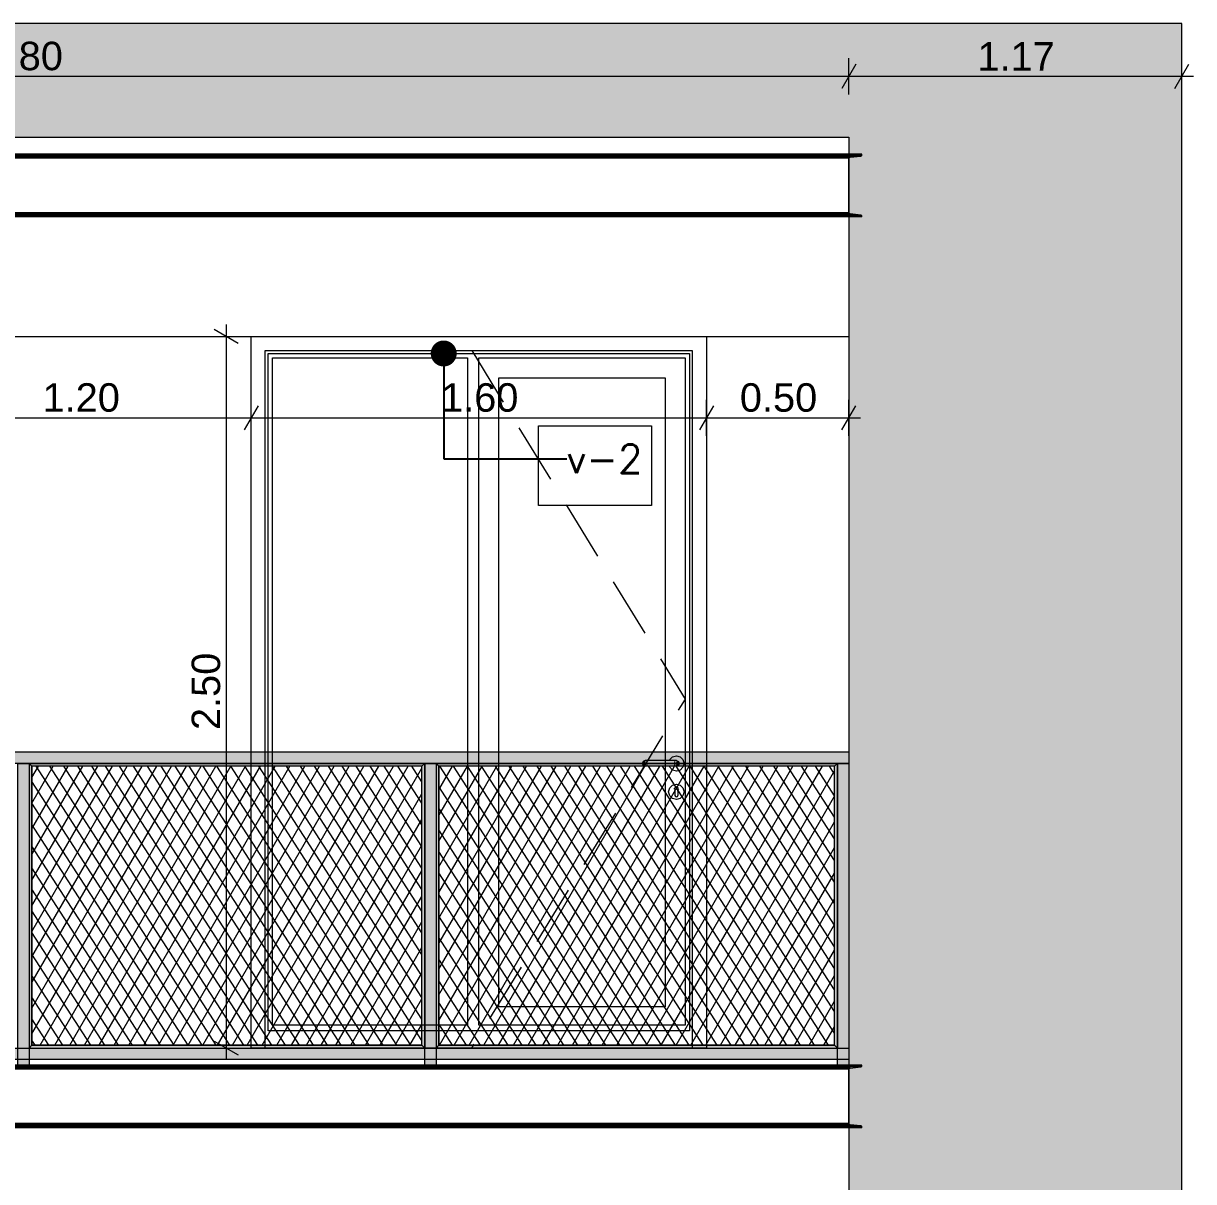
# Model space of a CAD drawing. Header units: millimetres. Extents: x 475616349 to 476941521, y 4620115302 to 4621446928.
# Drawn here: x 476685562 to 476689673, y 4620528751 to 4620532820 of the extents above; entities that cross this region are included whole.
import ezdxf

# ---------------------------------------------------------------- set-up
doc = ezdxf.new("R2010")
doc.units = ezdxf.units.MM
doc.header["$MEASUREMENT"] = 0
doc.linetypes.add('Hidden Line', pattern=[317.5, 211.666667, -105.833333])
for name, color, linetype, lineweight in [('2D Drafting - General_Pen_No__30_Pen_No__9_Pen_No__9_Pen_No__253', 252, 'Continuous', 0), ('2D Drafting - General_Pen_No__30_Pen_No__9_Pen_No__9_Pen_No__7', 7, 'Continuous', 0), ('2D Drafting - General_Pen_No__7_Pen_No__7', 7, 'Continuous', 0), ('New_2D Drafting - General_Pen_No__2_Pen_No__250', 7, 'Continuous', 0), ('New_2D Drafting - General_Pen_No__30_Pen_No__9_Pen_No__9_Pen_No__255', 255, 'Continuous', 0), ('New_2D Drafting - General_Pen_No__30_Pen_No__9_Pen_No__9_Pen_No__7', 7, 'Continuous', 0), ('New_2D Drafting - General_Pen_No__4', 7, 'Continuous', 0), ('New_2D Drafting - General_Pen_No__7', 7, 'Continuous', 0), ('New_Structural - Bearing_Pen_No__250', 7, 'Continuous', 0), ('New_zoma_Pen_No__4', 7, 'Continuous', 0), ('New_zoma_Pen_No__7', 7, 'Continuous', 0), ('Structural - Bearing_Pen_No__250', 7, 'Continuous', 0)]:
    doc.layers.add(name, color=color, linetype=linetype, lineweight=lineweight)
doc.layers.add('New_zoma', color=7, linetype='Continuous')
doc.styles.add('GENERATED_STYLE_1', font='arial.ttf')
doc.dimstyles.new('GENERATED_STYLE__18', dxfattribs={"dimtxt": 100, "dimasz": 64.421331, "dimexe": 0.18, "dimexo": 3, "dimgap": 0.09, "dimtad": 1, "dimtih": 1, "dimtoh": 1, "dimlfac": 0.001, "dimzin": 0, "dimdsep": 46, "dimtxsty": 'GENERATED_STYLE_1', "dimblk": 'ARROWHEAD_2', "dimblk1": 'ARROWHEAD_2', "dimblk2": 'ARROWHEAD_2', "dimcen": 0.09, "dimclrd": 7, "dimclre": 7, "dimclrt": 7, "dimadec": 0, "dimazin": 0, "dimtfac": 1, "dimtdec": 4, "dimtmove": 0, "dimatfit": 3, "dimfxl": 1, "dimtolj": 1, "dimtzin": 0, "dimarcsym": 0})
doc.dimstyles.new('GENERATED_STYLE__19', dxfattribs={"dimtxt": 100, "dimasz": 64.421331, "dimexe": 0.18, "dimexo": 3, "dimgap": 0.09, "dimtad": 1, "dimlfac": 0.001, "dimzin": 0, "dimdsep": 46, "dimtxsty": 'GENERATED_STYLE_1', "dimblk": 'ARROWHEAD_2', "dimblk1": 'ARROWHEAD_2', "dimblk2": 'ARROWHEAD_2', "dimcen": 0.09, "dimclrd": 7, "dimclre": 7, "dimclrt": 7, "dimadec": 0, "dimazin": 0, "dimtfac": 1, "dimtdec": 4, "dimtmove": 0, "dimatfit": 3, "dimfxl": 1, "dimtolj": 1, "dimtzin": 0, "dimarcsym": 0})
doc.dimstyles.new('GENERATED_STYLE__48', dxfattribs={"dimtxt": 0.18, "dimasz": 182.4, "dimexe": 0.18, "dimexo": 0.0625, "dimgap": 0.09, "dimtad": 0, "dimtih": 1, "dimtoh": 1, "dimdec": 4, "dimzin": 0, "dimdsep": 46, "dimcen": 0.09, "dimadec": 0, "dimazin": 0, "dimtfac": 1, "dimtdec": 4, "dimtmove": 0, "dimatfit": 3, "dimldrblk": 'ARROWHEAD_11', "dimfxl": 1, "dimtolj": 1, "dimtzin": 0, "dimarcsym": 0})
pattern_1 = [(60, (476577134.07, 4620325125.74), (-38.971143, 22.5), []), (122.833095, (476577134.07, 4620325125.74), (36.80608, 18.75), [])]

# ---------------------------------------------------------------- blocks, each defined once
blk = doc.blocks.new('*D835', base_point=(476577134.1, 4620325125.7))
at = {"layer": 'New_zoma_Pen_No__4', "color": 7, "linetype": 'Continuous', "lineweight": 0, "transparency": 16777216}
for p, q in [((476685162.1, 4620531370.8), (476685162.1, 4620531498)), ((476686362.4, 4620531370.8), (476686362.4, 4620531498)), ((476685186.5, 4620531476.8), (476685137.6, 4620531392)), ((476686386.9, 4620531476.8), (476686338, 4620531392)), ((476685162.1, 4620531434.4), (476686362.4, 4620531434.4))]:
    blk.add_line(p, q, dxfattribs=at)
at = {"layer": 'New_zoma_Pen_No__7', "color": 7, "lineweight": 0, "transparency": 16777216, "insert": (476685629.2, 4620531454.4), "char_height": 100, "attachment_point": 7, "style": 'GENERATED_STYLE_1'}
blk.add_mtext('\\A1;{\\pql;\\fArial|b0|i0|c0|p34;1.20}', dxfattribs=at)
blk = doc.blocks.new('ARROWHEAD_2')
at = {"color": 0, "linetype": 'Continuous', "lineweight": 0}
for p, q in [((-0.378, -0.655), (0.378, 0.655)), ((0, 0), (-1, 0))]:
    blk.add_line(p, q, dxfattribs=at)
blk = doc.blocks.new('*D836', base_point=(476577134.1, 4620325125.7))
at = {"layer": 'New_zoma_Pen_No__4', "color": 7, "linetype": 'Continuous', "lineweight": 0, "transparency": 16777216}
for p, q in [((476686362.4, 4620531370.8), (476686362.4, 4620531498)), ((476687962.4, 4620531370.8), (476687962.4, 4620531498)), ((476686386.9, 4620531476.8), (476686338, 4620531392)), ((476687986.9, 4620531476.8), (476687938, 4620531392)), ((476686362.4, 4620531434.4), (476687962.4, 4620531434.4))]:
    blk.add_line(p, q, dxfattribs=at)
at = {"layer": 'New_zoma_Pen_No__7', "color": 7, "lineweight": 0, "transparency": 16777216, "insert": (476687029.4, 4620531454.4), "char_height": 100, "attachment_point": 7, "style": 'GENERATED_STYLE_1'}
blk.add_mtext('\\A1;{\\pql;\\fArial|b0|i0|c0|p34;1.60}', dxfattribs=at)
blk = doc.blocks.new('*D837', base_point=(476577134.1, 4620325125.7))
at = {"layer": 'New_zoma_Pen_No__4', "color": 7, "linetype": 'Continuous', "lineweight": 0, "transparency": 16777216}
for p, q in [((476687962.4, 4620531370.8), (476687962.4, 4620531498)), ((476688462, 4620531370.8), (476688462, 4620531498)), ((476687986.9, 4620531476.8), (476687938, 4620531392)), ((476688437.5, 4620531392), (476688486.5, 4620531476.8)), ((476687962.4, 4620531434.4), (476688462, 4620531434.4)), ((476688462, 4620531434.4), (476688503.5, 4620531434.4))]:
    blk.add_line(p, q, dxfattribs=at)
at = {"layer": 'New_zoma_Pen_No__7', "color": 7, "lineweight": 0, "transparency": 16777216, "insert": (476688079.2, 4620531454.4), "char_height": 100, "attachment_point": 7, "style": 'GENERATED_STYLE_1'}
blk.add_mtext('\\A1;{\\pql;\\fArial|b0|i0|c0|p34;0.50}', dxfattribs=at)
blk = doc.blocks.new('*D850', base_point=(476577134.1, 4620325125.7))
at = {"layer": 'New_zoma_Pen_No__4', "color": 7, "linetype": 'Continuous', "lineweight": 0, "transparency": 16777216}
for p, q in [((476686317, 4620531695.9), (476686232.2, 4620531744.8)), ((476686274.6, 4620531761.8), (476686274.6, 4620531720.4)), ((476686211.1, 4620531720.4), (476686338.2, 4620531720.4)), ((476686274.6, 4620531720.4), (476686274.6, 4620529220.4)), ((476686232.2, 4620529244.8), (476686317, 4620529195.9)), ((476686211, 4620529220.4), (476686338.2, 4620529220.4)), ((476686274.6, 4620529220.4), (476686274.6, 4620529178.9))]:
    blk.add_line(p, q, dxfattribs=at)
at = {"layer": 'New_zoma_Pen_No__7', "color": 7, "lineweight": 0, "transparency": 16777216, "insert": (476686254.6, 4620530337.3), "char_height": 100, "attachment_point": 7, "rotation": 89.9998, "style": 'GENERATED_STYLE_1'}
blk.add_mtext('\\A1;{\\pql;\\fArial|b0|i0|c0|p34;2.50}', dxfattribs=at)
blk = doc.blocks.new('*D859', base_point=(476577134.1, 4620325125.7))
at = {"layer": 'New_zoma_Pen_No__4', "color": 7, "linetype": 'Continuous', "lineweight": 0, "transparency": 16777216}
for p, q in [((476682662, 4620532570.5), (476682662, 4620532697.7)), ((476688462, 4620532570.5), (476688462, 4620532697.7)), ((476682686.5, 4620532676.5), (476682637.5, 4620532591.7)), ((476688486.5, 4620532676.5), (476688437.5, 4620532591.7)), ((476682662, 4620532634.1), (476688462, 4620532634.1))]:
    blk.add_line(p, q, dxfattribs=at)
at = {"layer": 'New_zoma_Pen_No__7', "color": 7, "lineweight": 0, "transparency": 16777216, "insert": (476685429, 4620532654.1), "char_height": 100, "attachment_point": 7, "style": 'GENERATED_STYLE_1'}
blk.add_mtext('\\A1;{\\pql;\\fArial|b0|i0|c0|p34;5.80}', dxfattribs=at)
blk = doc.blocks.new('*D860', base_point=(476577134.1, 4620325125.7))
at = {"layer": 'New_zoma_Pen_No__4', "color": 7, "linetype": 'Continuous', "lineweight": 0, "transparency": 16777216}
for p, q in [((476688462, 4620532570.5), (476688462, 4620532697.7)), ((476689632, 4620532570.5), (476689632, 4620532697.7)), ((476688486.5, 4620532676.5), (476688437.5, 4620532591.7)), ((476689607.6, 4620532591.7), (476689656.5, 4620532676.5)), ((476688462, 4620532634.1), (476689632, 4620532634.1)), ((476689632, 4620532634.1), (476689673.5, 4620532634.1))]:
    blk.add_line(p, q, dxfattribs=at)
at = {"layer": 'New_zoma_Pen_No__7', "color": 7, "lineweight": 0, "transparency": 16777216, "insert": (476688914, 4620532654.1), "char_height": 100, "attachment_point": 7, "style": 'GENERATED_STYLE_1'}
blk.add_mtext('\\A1;{\\pql;\\fArial|b0|i0|c0|p34;1.17}', dxfattribs=at)
blk = doc.blocks.new('ARROWHEAD_11')
at = {"color": 0, "linetype": 'Continuous', "lineweight": 0}
blk.add_line((0, 0), (-1, 0), dxfattribs=at)
at = {"color": 0, "linetype": 'Continuous', "lineweight": 0, "const_width": 0.25, "flags": 128}
blk.add_lwpolyline([(-0.125, 0, 1), (0.125, 0, 1)], format="xyb", close=True, dxfattribs=at)

msp = doc.modelspace()

# ---------------------------------------------------------------- hatches: boundary and pattern name
at = {"layer": '2D Drafting - General_Pen_No__30_Pen_No__9_Pen_No__9_Pen_No__253', "linetype": 'Continuous', "lineweight": 0}
h = msp.add_hatch(dxfattribs=at)
h.set_pattern_fill('BRICK___RUNNING_BOND', color=252, style=0, pattern_type=2)
h.set_pattern_definition([(0, (476692910.175, 4620522353.93), (0, 66.64), []), (90, (476692910.17, 4620522353.93), (-244.8, 0), [66.64, -66.64]), (90, (476693032.57, 4620522420.57), (-244.8, 0), [66.64, -66.64])])
h.paths.add_polyline_path([(476668932.159, 4620517320.329), (476672162.12, 4620517320.329), (476672162.12, 4620522126.83), (476671562.315, 4620522126.83), (476671562.315, 4620532420.374), (476675362.171, 4620532420.374), (476675362.171, 4620519520.275), (476678173.798, 4620519520.275), (476678173.798, 4620519520.362), (476679062.487, 4620519520.362), (476680662.487, 4620519520.362), (476682662.007, 4620519520.362), (476682662.007, 4620532420.362), (476688462.006, 4620532420.362), (476688462.006, 4620519520.362), (476689632.042, 4620519520.362), (476689632.042, 4620532819.955), (476688550.503, 4620532819.955), (476682661.97, 4620532819.955), (476668932.159, 4620532819.955)])
h.paths.add_polyline_path([(476669461.785, 4620525320.362), (476669461.785, 4620523720.362), (476671061.785, 4620523720.362), (476671061.785, 4620525320.362)], flags=0)
h.paths.add_polyline_path([(476669461.785, 4620526920.362), (476671061.785, 4620526920.362), (476671061.785, 4620528520.362), (476669461.785, 4620528520.362)], flags=0)
h.paths.add_polyline_path([(476669461.789, 4620531720.362), (476669461.789, 4620530120.362), (476671061.789, 4620530120.362), (476671061.789, 4620531720.362)], flags=0)
h.paths.add_polyline_path([(476671061.361, 4620518320.362), (476671061.361, 4620518920.362), (476669461.789, 4620518920.362), (476669461.789, 4620518320.362)], flags=0)
h.paths.add_polyline_path([(476669461.789, 4620520520.362), (476671061.789, 4620520520.362), (476671061.789, 4620522120.362), (476669461.789, 4620522120.362)], flags=0)
h.paths.add_polyline_path([(476676411.99, 4620528520.412), (476676411.99, 4620526020.412), (476678011.99, 4620526020.412), (476678011.99, 4620528520.412)], flags=0)
h.paths.add_polyline_path([(476678011.99, 4620522820.412), (476678011.99, 4620525320.412), (476676411.99, 4620525320.412), (476676411.99, 4620522820.412)], flags=0)
h.paths.add_polyline_path([(476676411.99, 4620529220.412), (476678011.99, 4620529220.412), (476678011.99, 4620531720.412), (476676411.99, 4620531720.412)], flags=0)
h.paths.add_polyline_path([(476680012.004, 4620531720.412), (476680012.004, 4620529220.412), (476681612.004, 4620529220.412), (476681612.004, 4620531720.412)], flags=0)
h.paths.add_polyline_path([(476680012.004, 4620528520.412), (476680012.004, 4620526020.412), (476681612.004, 4620526020.412), (476681612.004, 4620528520.412)], flags=0)
h.paths.add_polyline_path([(476680012.004, 4620522120.412), (476680012.004, 4620519620.412), (476680016.12, 4620519620.412), (476681612.004, 4620519620.412), (476681612.004, 4620522120.412)], flags=0)
h.paths.add_polyline_path([(476680012.004, 4620522820.412), (476681612.004, 4620522820.412), (476681612.004, 4620525320.412), (476680012.004, 4620525320.412)], flags=0)
at = {"layer": 'New_2D Drafting - General_Pen_No__30_Pen_No__9_Pen_No__9_Pen_No__255', "linetype": 'Continuous', "lineweight": 0}
for points in [[(476688462.006, 4620530260.365), (476688462.006, 4620530220.365), (476682662.007, 4620530220.365), (476682662.007, 4620530260.365)], [(476685582.006, 4620529160.337), (476685542.006, 4620529160.337), (476685542.006, 4620530220.365), (476685582.006, 4620530220.365)], [(476685592.006, 4620530210.365), (476685582.006, 4620530220.365), (476686972.006, 4620530220.365), (476686962.006, 4620530210.365)], [(476685582.006, 4620529220.337), (476685592.006, 4620529230.337), (476685592.006, 4620530210.365), (476685582.006, 4620530220.365)], [(476686972.006, 4620529220.364), (476686962.006, 4620529230.364), (476686962.006, 4620530210.391), (476686972.006, 4620530220.391)], [(476687012.006, 4620529160.337), (476686972.006, 4620529160.337), (476686972.006, 4620530220.365), (476687012.006, 4620530220.365)], [(476687012.006, 4620529220.337), (476687022.006, 4620529230.337), (476687022.006, 4620530210.365), (476687012.006, 4620530220.365)], [(476687022.006, 4620530210.365), (476687012.006, 4620530220.365), (476688422.006, 4620530220.365), (476688412.006, 4620530210.365)], [(476688422.006, 4620529220.337), (476688412.006, 4620529230.337), (476688412.006, 4620530210.365), (476688422.006, 4620530220.365)], [(476688462.006, 4620529160.371), (476688422.006, 4620529160.371), (476688422.006, 4620530220.365), (476688462.006, 4620530220.365)], [(476685592.006, 4620529230.337), (476685582.032, 4620529220.364), (476686972.033, 4620529220.364), (476686962.027, 4620529230.37)], [(476687022.006, 4620529230.364), (476687012.006, 4620529220.364), (476688421.98, 4620529220.364), (476688411.98, 4620529230.364)], [(476688462.006, 4620529220.364), (476688462.006, 4620529180.364), (476682662.007, 4620529180.364), (476682662.007, 4620529220.364)]]:
    msp.add_hatch(color=255, dxfattribs=at).paths.add_polyline_path(points)
at = {"layer": 'New_2D Drafting - General_Pen_No__7', "linetype": 'Continuous', "lineweight": 0}
h = msp.add_hatch(dxfattribs=at)
h.set_pattern_fill('BATT_INSULATION', style=0, pattern_type=2)
h.set_pattern_definition(pattern_1)
h.paths.add_polyline_path([(476686962.033, 4620530210.365), (476685592.006, 4620530210.365), (476685592.006, 4620529230.337), (476686962.033, 4620529230.337)])
h = msp.add_hatch(dxfattribs=at)
h.set_pattern_fill('BATT_INSULATION', style=0, pattern_type=2)
h.set_pattern_definition(pattern_1)
h.paths.add_polyline_path([(476688412.006, 4620530210.365), (476687022.006, 4620530210.365), (476687022.006, 4620529230.364), (476688412.006, 4620529230.364)])

# ---------------------------------------------------------------- linework, layer by layer
at = {"layer": '2D Drafting - General_Pen_No__30_Pen_No__9_Pen_No__9_Pen_No__7', "color": 7, "linetype": 'Continuous', "lineweight": 0, "flags": 128}
msp.add_lwpolyline([(476668932.159, 4620517320.329), (476672162.12, 4620517320.329), (476672162.12, 4620522126.83), (476671562.315, 4620522126.83), (476671562.315, 4620532420.374), (476675362.171, 4620532420.374), (476675362.171, 4620519520.275), (476678173.798, 4620519520.275), (476678173.798, 4620519520.362), (476679062.487, 4620519520.362), (476680662.487, 4620519520.362), (476682662.007, 4620519520.362), (476682662.007, 4620532420.362), (476688462.006, 4620532420.362), (476688462.006, 4620519520.362), (476689632.042, 4620519520.362), (476689632.042, 4620532819.955), (476688550.503, 4620532819.955), (476682661.97, 4620532819.955), (476668932.159, 4620532819.955)], close=True, dxfattribs=at)
at = {"layer": '2D Drafting - General_Pen_No__7_Pen_No__7', "color": 7, "linetype": 'Continuous', "lineweight": 0, "flags": 128}
for points in [[(476687957.888, 4620529220.374), (476686362.005, 4620529220.379), (476686362.013, 4620531720.379), (476687962.013, 4620531720.374)], [(476687962.013, 4620531720.374), (476687962.005, 4620529220.374), (476687957.888, 4620529220.374)]]:
    msp.add_lwpolyline(points, dxfattribs=at)
for points in [[(476686412.013, 4620531670.378), (476687912.013, 4620531670.373), (476687912.005, 4620529220.374), (476686412.005, 4620529220.381)], [(476686422.013, 4620531660.378), (476687902.013, 4620531660.373), (476687902.005, 4620529280.375), (476686422.005, 4620529280.381)], [(476686437.013, 4620531645.378), (476687122.013, 4620531645.376), (476687122.005, 4620529300.378), (476686437.005, 4620529300.381)], [(476687162.009, 4620531645.376), (476687887.013, 4620531645.373), (476687887.005, 4620529300.376), (476687162.005, 4620529300.378)], [(476687232.013, 4620531575.375), (476687817.013, 4620531575.373), (476687817.005, 4620529365.376), (476687232.005, 4620529365.378)]]:
    msp.add_lwpolyline(points, close=True, dxfattribs=at)
at = {"layer": '2D Drafting - General_Pen_No__7_Pen_No__7', "color": 7, "linetype": 'Hidden Line', "lineweight": 0, "flags": 128}
msp.add_lwpolyline([(476687137.013, 4620531670.376), (476687887.009, 4620530446.25), (476687137.781, 4620529221.661)], dxfattribs=at)
at = {"layer": 'New_2D Drafting - General_Pen_No__2_Pen_No__250', "color": 7, "linetype": 'Continuous', "lineweight": 0, "flags": 128}
msp.add_lwpolyline([(476687371.392, 4620531406.008), (476687768.392, 4620531406.008), (476687768.392, 4620531126.32), (476687371.392, 4620531126.32)], close=True, dxfattribs=at)
at = {"layer": 'New_2D Drafting - General_Pen_No__30_Pen_No__9_Pen_No__9_Pen_No__7', "color": 7, "linetype": 'Continuous', "lineweight": 0, "flags": 128}
for points in [[(476688462.006, 4620530260.365), (476688462.006, 4620530220.365), (476682662.007, 4620530220.365), (476682662.007, 4620530260.365)], [(476685582.006, 4620529160.337), (476685542.006, 4620529160.337), (476685542.006, 4620530220.365), (476685582.006, 4620530220.365)], [(476685592.006, 4620530210.365), (476685582.006, 4620530220.365), (476686972.006, 4620530220.365), (476686962.006, 4620530210.365)], [(476685582.006, 4620529220.337), (476685592.006, 4620529230.337), (476685592.006, 4620530210.365), (476685582.006, 4620530220.365)], [(476686972.006, 4620529220.364), (476686962.006, 4620529230.364), (476686962.006, 4620530210.391), (476686972.006, 4620530220.391)], [(476687012.006, 4620529160.337), (476686972.006, 4620529160.337), (476686972.006, 4620530220.365), (476687012.006, 4620530220.365)], [(476687012.006, 4620529220.337), (476687022.006, 4620529230.337), (476687022.006, 4620530210.365), (476687012.006, 4620530220.365)], [(476687022.006, 4620530210.365), (476687012.006, 4620530220.365), (476688422.006, 4620530220.365), (476688412.006, 4620530210.365)], [(476688422.006, 4620529220.337), (476688412.006, 4620529230.337), (476688412.006, 4620530210.365), (476688422.006, 4620530220.365)], [(476688462.006, 4620529160.371), (476688422.006, 4620529160.371), (476688422.006, 4620530220.365), (476688462.006, 4620530220.365)], [(476685592.006, 4620529230.337), (476685582.032, 4620529220.364), (476686972.033, 4620529220.364), (476686962.027, 4620529230.37)], [(476687022.006, 4620529230.364), (476687012.006, 4620529220.364), (476688421.98, 4620529220.364), (476688411.98, 4620529230.364)], [(476688462.006, 4620529220.364), (476688462.006, 4620529180.364), (476682662.007, 4620529180.364), (476682662.007, 4620529220.364)]]:
    msp.add_lwpolyline(points, close=True, dxfattribs=at)
at = {"layer": 'New_2D Drafting - General_Pen_No__4', "color": 7, "linetype": 'Continuous', "lineweight": 0, "flags": 128}
for points in [[(476686962.033, 4620530210.365), (476685592.006, 4620530210.365), (476685592.006, 4620529230.337), (476686962.033, 4620529230.337)], [(476688412.006, 4620530210.365), (476687022.006, 4620530210.365), (476687022.006, 4620529230.364), (476688412.006, 4620529230.364)]]:
    msp.add_lwpolyline(points, close=True, dxfattribs=at)
at = {"layer": 'New_Structural - Bearing_Pen_No__250', "color": 7, "linetype": 'Continuous', "lineweight": 0}
for p, q in [((476682662.007, 4620531720.361), (476688462.006, 4620531720.361)), ((476687739.047, 4620530227.446), (476687736.118, 4620530220.375)), ((476687736.118, 4620530220.375), (476687739.047, 4620530213.304)), ((476687740.599, 4620530227.446), (476687737.84, 4620530220.375)), ((476687737.84, 4620530220.375), (476687740.599, 4620530213.304)), ((476687746.118, 4620530230.375), (476687739.047, 4620530227.446)), ((476687745.413, 4620530227.446), (476687743.301, 4620530220.375)), ((476687743.301, 4620530220.375), (476687745.413, 4620530213.304)), ((476687747.259, 4620530230.375), (476687746.118, 4620530230.375)), ((476687750.511, 4620530230.375), (476687747.259, 4620530230.375)), ((476687755.377, 4620530230.375), (476687750.511, 4620530230.375)), ((476687752.618, 4620530227.446), (476687751.476, 4620530220.375)), ((476687751.476, 4620530220.375), (476687752.618, 4620530213.304)), ((476687761.118, 4620530230.375), (476687755.377, 4620530230.375)), ((476687841.118, 4620530230.374), (476687761.118, 4620530230.375)), ((476687831.797, 4620530230.374), (476687832.735, 4620530233.874)), ((476687832.735, 4620530233.874), (476687842.618, 4620530243.757)), ((476687846.858, 4620530230.374), (476687841.118, 4620530230.374)), ((476687842.618, 4620530243.757), (476687856.118, 4620530247.374)), ((476687851.724, 4620530230.374), (476687846.858, 4620530230.374)), ((476687849.617, 4620530227.445), (476687850.76, 4620530220.374)), ((476687850.76, 4620530220.374), (476687849.617, 4620530213.303)), ((476687854.976, 4620530230.374), (476687851.724, 4620530230.374)), ((476687856.118, 4620530230.374), (476687854.976, 4620530230.374)), ((476687856.118, 4620530247.374), (476687869.618, 4620530243.757)), ((476687856.118, 4620530230.374), (476687863.189, 4620530227.445)), ((476687856.822, 4620530227.445), (476687858.934, 4620530220.374)), ((476687858.934, 4620530220.374), (476687856.822, 4620530213.303)), ((476687861.637, 4620530227.445), (476687864.396, 4620530220.374)), ((476687864.396, 4620530220.374), (476687861.637, 4620530213.303)), ((476687863.189, 4620530227.445), (476687866.118, 4620530220.374)), ((476687866.118, 4620530220.374), (476687863.189, 4620530213.303)), ((476687869.618, 4620530243.757), (476687879.5, 4620530233.874)), ((476687879.5, 4620530233.874), (476687883.118, 4620530220.374)), ((476687883.118, 4620530220.374), (476687879.5, 4620530206.874)), ((476687739.047, 4620530213.304), (476687746.118, 4620530210.375)), ((476687747.259, 4620530210.375), (476687746.118, 4620530210.375)), ((476687750.511, 4620530210.375), (476687747.259, 4620530210.375)), ((476687755.377, 4620530210.375), (476687750.511, 4620530210.375)), ((476687761.118, 4620530210.375), (476687755.377, 4620530210.375)), ((476687841.118, 4620530210.374), (476687761.118, 4620530210.375)), ((476687832.735, 4620530206.874), (476687831.797, 4620530210.374)), ((476687842.618, 4620530196.992), (476687832.735, 4620530206.874)), ((476687846.858, 4620530210.374), (476687841.118, 4620530210.374)), ((476687856.118, 4620530193.374), (476687842.618, 4620530196.992)), ((476687851.724, 4620530210.374), (476687846.858, 4620530210.374)), ((476687854.976, 4620530210.374), (476687851.724, 4620530210.374)), ((476687856.118, 4620530210.374), (476687854.976, 4620530210.374)), ((476687863.189, 4620530213.303), (476687856.118, 4620530210.374)), ((476687869.618, 4620530196.991), (476687856.118, 4620530193.374)), ((476687879.5, 4620530206.874), (476687869.618, 4620530196.991)), ((476687829.117, 4620530120.374), (476687832.735, 4620530133.874)), ((476687832.735, 4620530133.874), (476687842.617, 4620530143.757)), ((476687842.617, 4620530143.757), (476687856.117, 4620530147.374)), ((476687849.397, 4620530132.014), (476687850.742, 4620530135.518)), ((476687856.117, 4620530137.8), (476687850.742, 4620530135.518)), ((476687856.117, 4620530147.374), (476687869.617, 4620530143.757)), ((476687861.493, 4620530135.518), (476687856.117, 4620530137.8)), ((476687862.838, 4620530132.014), (476687861.493, 4620530135.518)), ((476687869.617, 4620530143.757), (476687879.5, 4620530133.874)), ((476687879.5, 4620530133.874), (476687883.117, 4620530120.374)), ((476687832.735, 4620530106.874), (476687829.117, 4620530120.374)), ((476687842.617, 4620530096.992), (476687832.735, 4620530106.874)), ((476687856.117, 4620530093.374), (476687842.617, 4620530096.992)), ((476687849.397, 4620530132.014), (476687848.649, 4620530130.067)), ((476687848.649, 4620530130.067), (476687851.117, 4620530124.774)), ((476687851.117, 4620530124.774), (476687851.117, 4620530123.261)), ((476687851.117, 4620530123.261), (476687851.117, 4620530120.374)), ((476687851.117, 4620530120.374), (476687851.117, 4620530117.487)), ((476687851.117, 4620530117.487), (476687851.117, 4620530111.714)), ((476687851.117, 4620530111.714), (476687851.117, 4620530107.874)), ((476687851.117, 4620530107.874), (476687852.582, 4620530104.339)), ((476687852.582, 4620530104.339), (476687856.117, 4620530102.874)), ((476687856.117, 4620530102.874), (476687859.653, 4620530104.339)), ((476687869.617, 4620530096.991), (476687856.117, 4620530093.374)), ((476687859.653, 4620530104.339), (476687861.117, 4620530107.874)), ((476687861.117, 4620530124.774), (476687863.585, 4620530130.066)), ((476687861.117, 4620530123.261), (476687861.117, 4620530124.774)), ((476687861.117, 4620530123.261), (476687861.117, 4620530120.374)), ((476687861.117, 4620530120.374), (476687861.117, 4620530117.487)), ((476687861.117, 4620530117.487), (476687861.117, 4620530111.714)), ((476687861.117, 4620530111.714), (476687861.117, 4620530107.874)), ((476687862.838, 4620530132.014), (476687863.585, 4620530130.066)), ((476687879.5, 4620530106.874), (476687869.617, 4620530096.991)), ((476687883.117, 4620530120.374), (476687879.5, 4620530106.874))]:
    msp.add_line(p, q, dxfattribs=at)
at = {"layer": 'Structural - Bearing_Pen_No__250', "color": 7, "linetype": 'Continuous', "lineweight": 0}
for p, q in [((476688508.333, 4620532360.362), (476682615.68, 4620532360.362)), ((476688508.333, 4620532357.867), (476682615.68, 4620532357.867)), ((476688503.87, 4620532353.912), (476682620.143, 4620532353.912)), ((476688466.469, 4620532349.922), (476688503.87, 4620532353.912)), ((476688503.87, 4620532353.912), (476688505.092, 4620532354.172)), ((476688505.092, 4620532354.172), (476688506.795, 4620532355.039)), ((476688506.795, 4620532355.039), (476688507.933, 4620532356.336)), ((476688507.933, 4620532356.336), (476688508.333, 4620532357.867)), ((476688508.333, 4620532357.867), (476688508.333, 4620532360.362)), ((476688466.469, 4620532349.922), (476682657.544, 4620532349.922)), ((476688462.006, 4620532345.967), (476682662.007, 4620532345.967)), ((476688462.006, 4620532345.967), (476688462.406, 4620532347.498)), ((476688462.006, 4620532154.776), (476688462.006, 4620532345.967)), ((476688462.406, 4620532347.498), (476688463.544, 4620532348.796)), ((476688463.544, 4620532348.796), (476688465.247, 4620532349.663)), ((476688465.247, 4620532349.663), (476688466.469, 4620532349.922)), ((476688466.469, 4620532150.802), (476682657.544, 4620532150.802)), ((476688462.006, 4620532154.757), (476682662.007, 4620532154.757)), ((476688462.406, 4620532153.226), (476688462.006, 4620532154.757)), ((476688463.544, 4620532151.929), (476688462.406, 4620532153.226)), ((476688465.247, 4620532151.062), (476688463.544, 4620532151.929)), ((476688466.469, 4620532150.802), (476688465.247, 4620532151.062)), ((476688503.87, 4620532146.812), (476688466.469, 4620532150.802)), ((476688508.333, 4620532142.857), (476682615.68, 4620532142.857)), ((476688508.333, 4620532140.362), (476682615.68, 4620532140.362)), ((476688503.87, 4620532146.812), (476682620.143, 4620532146.812)), ((476688505.092, 4620532146.553), (476688503.87, 4620532146.812)), ((476688506.795, 4620532145.686), (476688505.092, 4620532146.553)), ((476688507.933, 4620532144.388), (476688506.795, 4620532145.686)), ((476688508.333, 4620532142.857), (476688507.933, 4620532144.388)), ((476688508.333, 4620532140.362), (476688508.333, 4620532142.857)), ((476688508.333, 4620529160.362), (476682615.68, 4620529160.362)), ((476688508.333, 4620529157.867), (476682615.68, 4620529157.867)), ((476688503.87, 4620529153.912), (476682620.143, 4620529153.912)), ((476688466.469, 4620529149.922), (476682657.544, 4620529149.922)), ((476688462.006, 4620529145.967), (476682662.007, 4620529145.967)), ((476688462.006, 4620529145.967), (476688462.406, 4620529147.498)), ((476688462.006, 4620528954.776), (476688462.006, 4620529145.967)), ((476688462.406, 4620529147.498), (476688463.544, 4620529148.796)), ((476688463.544, 4620529148.796), (476688465.247, 4620529149.663)), ((476688465.247, 4620529149.663), (476688466.469, 4620529149.922)), ((476688466.469, 4620529149.922), (476688503.87, 4620529153.912)), ((476688503.87, 4620529153.912), (476688505.092, 4620529154.172)), ((476688505.092, 4620529154.172), (476688506.795, 4620529155.039)), ((476688506.795, 4620529155.039), (476688507.933, 4620529156.336)), ((476688507.933, 4620529156.336), (476688508.333, 4620529157.867)), ((476688508.333, 4620529157.867), (476688508.333, 4620529160.362)), ((476688508.333, 4620528942.857), (476682615.68, 4620528942.857)), ((476688508.333, 4620528940.362), (476682615.68, 4620528940.362)), ((476688503.87, 4620528946.812), (476682620.143, 4620528946.812)), ((476688466.469, 4620528950.802), (476682657.544, 4620528950.802)), ((476688462.006, 4620528954.757), (476682662.007, 4620528954.757)), ((476688462.406, 4620528953.226), (476688462.006, 4620528954.757)), ((476688463.544, 4620528951.929), (476688462.406, 4620528953.226)), ((476688465.247, 4620528951.062), (476688463.544, 4620528951.929)), ((476688466.469, 4620528950.802), (476688465.247, 4620528951.062)), ((476688503.87, 4620528946.812), (476688466.469, 4620528950.802)), ((476688505.092, 4620528946.553), (476688503.87, 4620528946.812)), ((476688506.795, 4620528945.686), (476688505.092, 4620528946.553)), ((476688507.933, 4620528944.388), (476688506.795, 4620528945.686)), ((476688508.333, 4620528942.857), (476688507.933, 4620528944.388)), ((476688508.333, 4620528940.362), (476688508.333, 4620528942.857))]:
    msp.add_line(p, q, dxfattribs=at)

# ---------------------------------------------------------------- texts
at = {"layer": 'New_2D Drafting - General_Pen_No__2_Pen_No__250', "color": 7, "linetype": 'Continuous', "lineweight": 0, "insert": (476687471.392, 4620531290.452), "char_height": 100, "attachment_point": 4}
msp.add_mtext('\\A1;{\\pql;\\Ftxt.shx;v-\\Ftxt.shx;2}', dxfattribs=at)

# ---------------------------------------------------------------- dimensions: what is measured, and where the dimension line sits
at = {"layer": 'New_zoma', "color": 7, "linetype": 'Continuous', "lineweight": 0}
for base, p1, p2, picture, middle in [((476689632.042, 4620532634.108), (476688462.006, 4620532420.362), (476689632.042, 4620532819.955), '*D860', (476689043.878, 4620532704.108)), ((476688462.006, 4620532634.108), (476682662.007, 4620532420.362), (476688462.006, 4620532420.362), '*D859', (476685558.86, 4620532704.108)), ((476686362.445, 4620531434.415), (476685162.062, 4620522120.367), (476686362.445, 4620522120.361), '*D835', (476685759.107, 4620531504.415)), ((476687962.445, 4620531434.415), (476686362.445, 4620522120.361), (476687962.445, 4620522120.356), '*D836', (476687159.298, 4620531504.415)), ((476688462.006, 4620531434.415), (476687962.445, 4620522120.356), (476688462.006, 4620522120.361), '*D837', (476688209.079, 4620531504.415))]:
    dim = msp.add_linear_dim(base=base, p1=p1, p2=p2, dimstyle='GENERATED_STYLE__18', dxfattribs=at)
    dim.commit()
    dim.dimension.update_dxf_attribs({"geometry": picture, "text_midpoint": middle, "dimtype": 160})
dim = msp.add_linear_dim(base=(476686274.62, 4620529220.365), p1=(476683561.722, 4620531720.374), p2=(476683561.713, 4620529220.374), angle=269.999803, dimstyle='GENERATED_STYLE__19', dxfattribs=at)
dim.commit()
dim.dimension.update_dxf_attribs({"geometry": '*D850', "text_midpoint": (476686204.624, 4620530467.218), "dimtype": 160, "text_rotation": 89.999803})

# ---------------------------------------------------------------- leaders
at = {"layer": 'New_2D Drafting - General_Pen_No__2_Pen_No__250', "color": 7, "linetype": 'Continuous', "lineweight": 0, "annotation_type": 0, "has_hookline": 1, "hookline_direction": 0, "text_width": 266.667}
msp.add_leader([(476687038.741, 4620531660.376), (476687038.741, 4620531290.452), (476687471.302, 4620531290.452)], dimstyle='GENERATED_STYLE__48', dxfattribs=at)

doc.saveas('drawing.dxf')
